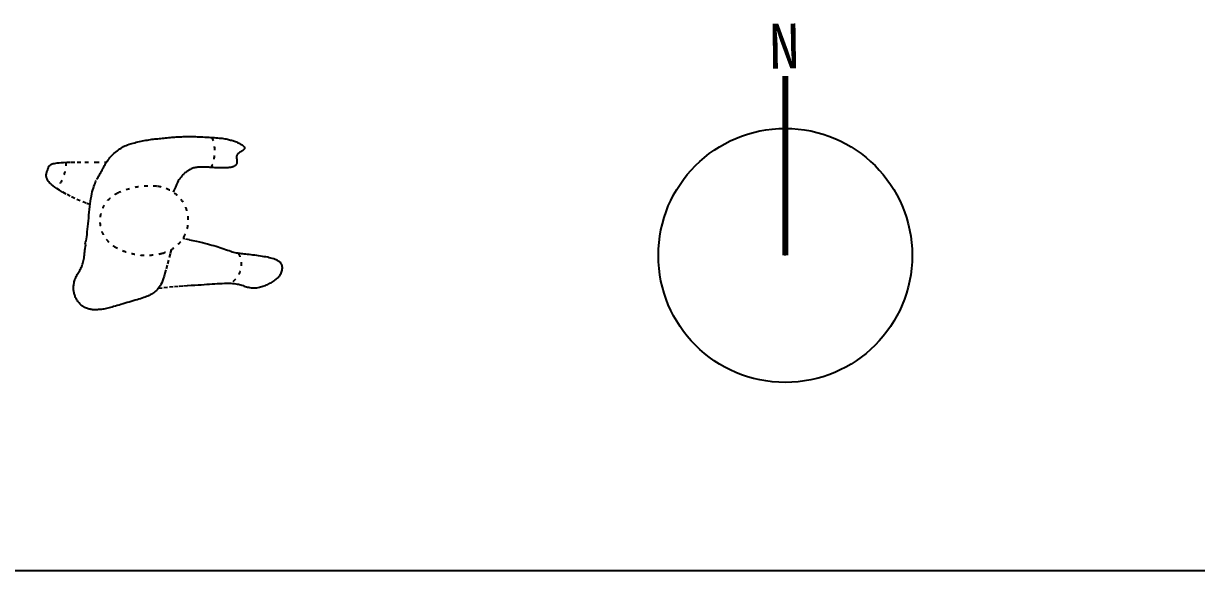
# Model space of a CAD drawing. Extents: x 185064 to 343242, y -369192 to -264966.
# Drawn here: x 217319 to 221147, y -355304 to -353520 of the extents above; entities that cross this region are included whole.
import ezdxf

# ---------------------------------------------------------------- set-up
doc = ezdxf.new("R2010")
doc.units = 0
doc.linetypes.add('ACAD_ISO03W100', pattern=[30, 12, -18])

# ---------------------------------------------------------------- blocks, each defined once
blk = doc.blocks.new('awretae')
at = {"color": 3, "linetype": 'ACAD_ISO03W100'}
for p, q in [((10236.7, 9609.9), (10234, 9608.6)), ((10236.7, 9609.9), (10234, 9608.6)), ((10239.5, 9611.1), (10236.7, 9609.9)), ((10239.5, 9611.1), (10236.7, 9609.9)), ((10242.4, 9612.4), (10239.5, 9611.1)), ((10242.4, 9612.4), (10239.5, 9611.1)), ((10245.4, 9613.5), (10242.4, 9612.4)), ((10245.4, 9613.5), (10242.4, 9612.4)), ((10248.5, 9614.6), (10245.4, 9613.5)), ((10248.5, 9614.6), (10245.4, 9613.5)), ((10251.6, 9615.7), (10248.5, 9614.6)), ((10251.6, 9615.7), (10248.5, 9614.6)), ((10254.8, 9616.8), (10251.6, 9615.7)), ((10254.8, 9616.8), (10251.6, 9615.7)), ((10258.1, 9617.8), (10254.8, 9616.8)), ((10258.1, 9617.8), (10254.8, 9616.8)), ((10261.4, 9618.8), (10258.1, 9617.8)), ((10261.4, 9618.8), (10258.1, 9617.8)), ((10264.8, 9619.8), (10261.4, 9618.8)), ((10264.8, 9619.8), (10261.4, 9618.8)), ((10268.4, 9620.7), (10264.8, 9619.8)), ((10268.4, 9620.7), (10264.8, 9619.8)), ((10272.2, 9621.6), (10268.4, 9620.7)), ((10272.2, 9621.6), (10268.4, 9620.7)), ((10276.1, 9622.3), (10272.2, 9621.6)), ((10276.1, 9622.3), (10272.2, 9621.6)), ((10280.2, 9623.1), (10276.1, 9622.3)), ((10280.2, 9623.1), (10276.1, 9622.3)), ((10284.6, 9623.7), (10280.2, 9623.1)), ((10284.6, 9623.7), (10280.2, 9623.1)), ((10289.1, 9624.3), (10284.6, 9623.7)), ((10289.1, 9624.3), (10284.6, 9623.7)), ((10293.9, 9624.8), (10289.1, 9624.3)), ((10293.9, 9624.8), (10289.1, 9624.3)), ((10298.9, 9625.3), (10293.9, 9624.8)), ((10298.9, 9625.3), (10293.9, 9624.8)), ((10304.1, 9625.8), (10298.9, 9625.3)), ((10304.1, 9625.8), (10298.9, 9625.3)), ((10309.5, 9626.2), (10304.1, 9625.8)), ((10309.5, 9626.2), (10304.1, 9625.8)), ((10315.1, 9626.6), (10309.5, 9626.2)), ((10315.1, 9626.6), (10309.5, 9626.2)), ((10320.9, 9627), (10315.1, 9626.6)), ((10320.9, 9627), (10315.1, 9626.6)), ((10326.9, 9627.4), (10320.9, 9627)), ((10326.9, 9627.4), (10320.9, 9627)), ((10333, 9627.8), (10326.9, 9627.4)), ((10333, 9627.8), (10326.9, 9627.4)), ((10339.3, 9628.2), (10333, 9627.8)), ((10339.3, 9628.2), (10333, 9627.8)), ((10345.6, 9628.5), (10339.3, 9628.2)), ((10345.6, 9628.5), (10339.3, 9628.2)), ((10351.8, 9628.8), (10345.6, 9628.5)), ((10351.8, 9628.8), (10345.6, 9628.5)), ((10358.1, 9629.1), (10351.8, 9628.8)), ((10358.1, 9629.1), (10351.8, 9628.8)), ((10364.2, 9629.4), (10358.1, 9629.1)), ((10364.2, 9629.4), (10358.1, 9629.1)), ((10370.2, 9629.6), (10364.2, 9629.4)), ((10370.2, 9629.6), (10364.2, 9629.4)), ((10376, 9629.8), (10370.2, 9629.6)), ((10376, 9629.8), (10370.2, 9629.6)), ((10381.6, 9629.9), (10376, 9629.8)), ((10381.6, 9629.9), (10376, 9629.8)), ((10387.1, 9630), (10381.6, 9629.9)), ((10387.1, 9630), (10381.6, 9629.9)), ((10392.4, 9630), (10387.1, 9630)), ((10392.4, 9630), (10387.1, 9630)), ((10397.5, 9630.1), (10392.4, 9630)), ((10397.5, 9630.1), (10392.4, 9630)), ((10402.4, 9630), (10397.5, 9630.1)), ((10402.4, 9630), (10397.5, 9630.1)), ((10407.3, 9630), (10402.4, 9630)), ((10407.3, 9630), (10402.4, 9630)), ((10411.9, 9629.9), (10407.3, 9630)), ((10411.9, 9629.9), (10407.3, 9630)), ((10416.5, 9629.8), (10411.9, 9629.9)), ((10416.5, 9629.8), (10411.9, 9629.9)), ((10421, 9629.6), (10416.5, 9629.8)), ((10421, 9629.6), (10416.5, 9629.8)), ((10425.4, 9629.5), (10421, 9629.6)), ((10425.4, 9629.5), (10421, 9629.6)), ((10429.8, 9629.3), (10425.4, 9629.5)), ((10429.8, 9629.3), (10425.4, 9629.5)), ((10434.3, 9629), (10429.8, 9629.3)), ((10434.3, 9629), (10429.8, 9629.3)), ((10438.8, 9628.7), (10434.3, 9629)), ((10438.8, 9628.7), (10434.3, 9629)), ((10443.4, 9628.4), (10438.8, 9628.7)), ((10443.4, 9628.4), (10438.8, 9628.7)), ((10448.1, 9628.1), (10443.4, 9628.4)), ((10448.1, 9628.1), (10443.4, 9628.4)), ((10453, 9627.6), (10448.1, 9628.1)), ((10453, 9627.6), (10448.1, 9628.1)), ((10458.1, 9627.2), (10453, 9627.6)), ((10458.1, 9627.2), (10453, 9627.6)), ((10463.2, 9626.7), (10458.1, 9627.2)), ((10463.2, 9626.7), (10458.1, 9627.2)), ((10468.4, 9626.2), (10463.2, 9626.7)), ((10468.4, 9626.2), (10463.2, 9626.7)), ((10473.6, 9625.7), (10468.4, 9626.2)), ((10473.6, 9625.7), (10468.4, 9626.2)), ((10478.8, 9625.1), (10473.6, 9625.7)), ((10478.8, 9625.1), (10473.6, 9625.7)), ((10484, 9624.6), (10478.8, 9625.1)), ((10484, 9624.6), (10478.8, 9625.1)), ((10489.1, 9624.1), (10484, 9624.6)), ((10489.1, 9624.1), (10484, 9624.6)), ((10494, 9623.6), (10489.1, 9624.1)), ((10494, 9623.6), (10489.1, 9624.1)), ((10498.9, 9623.2), (10494, 9623.6)), ((10498.9, 9623.2), (10494, 9623.6)), ((10503.7, 9622.7), (10498.9, 9623.2)), ((10503.7, 9622.7), (10498.9, 9623.2)), ((10508.5, 9622.2), (10503.7, 9622.7)), ((10508.5, 9622.2), (10503.7, 9622.7)), ((10513.3, 9621.6), (10508.5, 9622.2)), ((10513.3, 9621.6), (10508.5, 9622.2)), ((10518.1, 9621.1), (10513.3, 9621.6)), ((10518.1, 9621.1), (10513.3, 9621.6)), ((10522.9, 9620.7), (10518.1, 9621.1)), ((10522.9, 9620.7), (10518.1, 9621.1)), ((10527.9, 9619.7), (10522.9, 9620.7)), ((10527.9, 9619.7), (10522.9, 9620.7)), ((10533, 9618.8), (10527.9, 9619.7)), ((10533, 9618.8), (10527.9, 9619.7)), ((10538.1, 9617.9), (10533, 9618.8)), ((10538.1, 9617.9), (10533, 9618.8)), ((10543.4, 9616.9), (10538.1, 9617.9)), ((10543.4, 9616.9), (10538.1, 9617.9)), ((10548.6, 9615.9), (10543.4, 9616.9)), ((10548.6, 9615.9), (10543.4, 9616.9)), ((10553.9, 9614.8), (10548.6, 9615.9)), ((10553.9, 9614.8), (10548.6, 9615.9)), ((10559.1, 9613.6), (10553.9, 9614.8)), ((10559.1, 9613.6), (10553.9, 9614.8)), ((10564.3, 9612.4), (10559.1, 9613.6)), ((10564.3, 9612.4), (10559.1, 9613.6)), ((10569.4, 9611.3), (10564.3, 9612.4)), ((10569.4, 9611.3), (10564.3, 9612.4)), ((10574.3, 9610.1), (10569.4, 9611.3)), ((10574.3, 9610.1), (10569.4, 9611.3)), ((10579.2, 9608.9), (10574.3, 9610.1)), ((10579.2, 9608.9), (10574.3, 9610.1)), ((10583.9, 9607.6), (10579.2, 9608.9)), ((10583.9, 9607.6), (10579.2, 9608.9)), ((10215.9, 9593.4), (10215.7, 9592.1)), ((10215.9, 9593.4), (10215.7, 9592.1)), ((10215.7, 9592.1), (10215.9, 9590.9)), ((10215.7, 9592.1), (10215.9, 9590.9)), ((10216.5, 9594.9), (10215.9, 9593.4)), ((10216.5, 9594.9), (10215.9, 9593.4)), ((10215.9, 9590.9), (10216.3, 9589.7)), ((10215.9, 9590.9), (10216.3, 9589.7)), ((10216.3, 9589.7), (10217, 9588.6)), ((10216.3, 9589.7), (10217, 9588.6)), ((10217.5, 9596.4), (10216.5, 9594.9)), ((10217.5, 9596.4), (10216.5, 9594.9)), ((10217, 9588.6), (10217.9, 9587.6)), ((10217, 9588.6), (10217.9, 9587.6)), ((10218.7, 9597.9), (10217.5, 9596.4)), ((10218.7, 9597.9), (10217.5, 9596.4)), ((10217.9, 9587.6), (10219, 9586.6)), ((10217.9, 9587.6), (10219, 9586.6)), ((10220.3, 9599.5), (10218.7, 9597.9)), ((10220.3, 9599.5), (10218.7, 9597.9)), ((10219, 9586.6), (10220.2, 9585.7)), ((10219, 9586.6), (10220.2, 9585.7)), ((10220.2, 9585.7), (10221.5, 9584.8)), ((10220.2, 9585.7), (10221.5, 9584.8)), ((10222.1, 9601.1), (10220.3, 9599.5)), ((10222.1, 9601.1), (10220.3, 9599.5)), ((10221.5, 9584.8), (10222.7, 9583.9)), ((10221.5, 9584.8), (10222.7, 9583.9)), ((10224.2, 9602.7), (10222.1, 9601.1)), ((10224.2, 9602.7), (10222.1, 9601.1)), ((10222.7, 9583.9), (10224.1, 9583)), ((10222.7, 9583.9), (10224.1, 9583)), ((10224.1, 9583), (10225.4, 9582.2)), ((10224.1, 9583), (10225.4, 9582.2)), ((10226.4, 9604.3), (10224.2, 9602.7)), ((10226.4, 9604.3), (10224.2, 9602.7)), ((10225.4, 9582.2), (10226.7, 9581.4)), ((10225.4, 9582.2), (10226.7, 9581.4)), ((10228.8, 9605.8), (10226.4, 9604.3)), ((10228.8, 9605.8), (10226.4, 9604.3)), ((10226.7, 9581.4), (10228.1, 9580.5)), ((10226.7, 9581.4), (10228.1, 9580.5)), ((10228.1, 9580.5), (10229.5, 9579.7)), ((10228.1, 9580.5), (10229.5, 9579.7)), ((10231.3, 9607.2), (10228.8, 9605.8)), ((10231.3, 9607.2), (10228.8, 9605.8)), ((10229.5, 9579.7), (10230.8, 9578.8)), ((10229.5, 9579.7), (10230.8, 9578.8)), ((10230.8, 9578.8), (10232.2, 9578)), ((10230.8, 9578.8), (10232.2, 9578)), ((10234, 9608.6), (10231.3, 9607.2)), ((10234, 9608.6), (10231.3, 9607.2)), ((10232.2, 9578), (10233.6, 9577.1)), ((10232.2, 9578), (10233.6, 9577.1)), ((10233.6, 9577.1), (10234.9, 9576.1)), ((10233.6, 9577.1), (10234.9, 9576.1)), ((10234.9, 9576.1), (10236.2, 9575.2)), ((10234.9, 9576.1), (10236.2, 9575.2)), ((10236.2, 9575.2), (10237.5, 9574.1)), ((10236.2, 9575.2), (10237.5, 9574.1)), ((10237.5, 9574.1), (10238.6, 9573)), ((10237.5, 9574.1), (10238.6, 9573)), ((10238.6, 9573), (10239.6, 9571.9)), ((10238.6, 9573), (10239.6, 9571.9)), ((10239.6, 9571.9), (10240.5, 9570.6)), ((10239.6, 9571.9), (10240.5, 9570.6)), ((10240.5, 9570.6), (10241.1, 9569.3)), ((10240.5, 9570.6), (10241.1, 9569.3)), ((10588.5, 9606.2), (10583.9, 9607.6)), ((10588.5, 9606.2), (10583.9, 9607.6)), ((10593.1, 9604.8), (10588.5, 9606.2)), ((10593.1, 9604.8), (10588.5, 9606.2)), ((10597.6, 9603.2), (10593.1, 9604.8)), ((10597.6, 9603.2), (10593.1, 9604.8)), ((10602, 9601.4), (10597.6, 9603.2)), ((10602, 9601.4), (10597.6, 9603.2)), ((10606.4, 9599.5), (10602, 9601.4)), ((10606.4, 9599.5), (10602, 9601.4)), ((10610.7, 9597.3), (10606.4, 9599.5)), ((10610.7, 9597.3), (10606.4, 9599.5)), ((10614.9, 9594.9), (10610.7, 9597.3)), ((10614.9, 9594.9), (10610.7, 9597.3)), ((10619.1, 9592.4), (10614.9, 9594.9)), ((10619.1, 9592.4), (10614.9, 9594.9)), ((10623.2, 9589.7), (10619.1, 9592.4)), ((10623.2, 9589.7), (10619.1, 9592.4)), ((10627.2, 9586.8), (10623.2, 9589.7)), ((10627.2, 9586.8), (10623.2, 9589.7)), ((10631.1, 9583.9), (10627.2, 9586.8)), ((10631.1, 9583.9), (10627.2, 9586.8)), ((10634.9, 9580.8), (10631.1, 9583.9)), ((10634.9, 9580.8), (10631.1, 9583.9)), ((10638.6, 9577.7), (10634.9, 9580.8)), ((10638.6, 9577.7), (10634.9, 9580.8)), ((10642.2, 9574.5), (10638.6, 9577.7)), ((10642.2, 9574.5), (10638.6, 9577.7)), ((10645.7, 9571.3), (10642.2, 9574.5)), ((10645.7, 9571.3), (10642.2, 9574.5)), ((10649, 9568), (10645.7, 9571.3)), ((10649, 9568), (10645.7, 9571.3)), ((10241, 9550.7), (10240.9, 9549.3)), ((10241, 9550.7), (10240.9, 9549.3)), ((10240.9, 9549.3), (10240.9, 9547.9)), ((10240.9, 9549.3), (10240.9, 9547.9)), ((10240.9, 9547.9), (10241, 9546.6)), ((10240.9, 9547.9), (10241, 9546.6)), ((10241.1, 9552.2), (10241, 9550.7)), ((10241.1, 9552.2), (10241, 9550.7)), ((10241, 9546.6), (10241.1, 9545.2)), ((10241, 9546.6), (10241.1, 9545.2)), ((10241.1, 9569.3), (10241.6, 9567.9)), ((10241.1, 9569.3), (10241.6, 9567.9)), ((10241.3, 9553.7), (10241.1, 9552.2)), ((10241.3, 9553.7), (10241.1, 9552.2)), ((10241.1, 9545.2), (10241.4, 9543.8)), ((10241.1, 9545.2), (10241.4, 9543.8)), ((10241.5, 9555.2), (10241.3, 9553.7)), ((10241.5, 9555.2), (10241.3, 9553.7)), ((10241.4, 9543.8), (10241.7, 9542.4)), ((10241.4, 9543.8), (10241.7, 9542.4)), ((10241.7, 9556.7), (10241.5, 9555.2)), ((10241.7, 9556.7), (10241.5, 9555.2)), ((10241.6, 9567.9), (10242, 9566.4)), ((10241.6, 9567.9), (10242, 9566.4)), ((10241.9, 9558.3), (10241.7, 9556.7)), ((10241.9, 9558.3), (10241.7, 9556.7)), ((10241.7, 9542.4), (10242.2, 9541.1)), ((10241.7, 9542.4), (10242.2, 9541.1)), ((10242, 9559.9), (10241.9, 9558.3)), ((10242, 9559.9), (10241.9, 9558.3)), ((10242, 9566.4), (10242.1, 9564.8)), ((10242, 9566.4), (10242.1, 9564.8)), ((10242.1, 9561.6), (10242, 9559.9)), ((10242.1, 9561.6), (10242, 9559.9)), ((10242.1, 9564.8), (10242.2, 9563.2)), ((10242.1, 9564.8), (10242.2, 9563.2)), ((10242.2, 9563.2), (10242.1, 9561.6)), ((10242.2, 9563.2), (10242.1, 9561.6)), ((10242.2, 9541.1), (10242.7, 9539.8)), ((10242.2, 9541.1), (10242.7, 9539.8)), ((10242.7, 9539.8), (10243.4, 9538.5)), ((10242.7, 9539.8), (10243.4, 9538.5)), ((10243.4, 9538.5), (10244.2, 9537.4)), ((10243.4, 9538.5), (10244.2, 9537.4)), ((10244.2, 9537.4), (10245.1, 9536.2)), ((10244.2, 9537.4), (10245.1, 9536.2)), ((10245.1, 9536.2), (10246.1, 9535.2)), ((10245.1, 9536.2), (10246.1, 9535.2)), ((10246.1, 9535.2), (10247.3, 9534.3)), ((10246.1, 9535.2), (10247.3, 9534.3)), ((10247.3, 9534.3), (10248.5, 9533.4)), ((10247.3, 9534.3), (10248.5, 9533.4)), ((10248.5, 9533.4), (10249.9, 9532.7)), ((10248.5, 9533.4), (10249.9, 9532.7)), ((10249.9, 9532.7), (10251.4, 9532.3)), ((10249.9, 9532.7), (10251.4, 9532.3)), ((10251.4, 9532.3), (10252.9, 9531.4)), ((10251.4, 9532.3), (10252.9, 9531.4)), ((10652.2, 9564.7), (10649, 9568)), ((10652.2, 9564.7), (10649, 9568)), ((10655.2, 9561.3), (10652.2, 9564.7)), ((10655.2, 9561.3), (10652.2, 9564.7)), ((10658.1, 9557.8), (10655.2, 9561.3)), ((10658.1, 9557.8), (10655.2, 9561.3)), ((10660.9, 9554.3), (10658.1, 9557.8)), ((10660.9, 9554.3), (10658.1, 9557.8)), ((10663.5, 9550.7), (10660.9, 9554.3)), ((10663.5, 9550.7), (10660.9, 9554.3)), ((10666, 9547), (10663.5, 9550.7)), ((10666, 9547), (10663.5, 9550.7)), ((10668.4, 9543.3), (10666, 9547)), ((10668.4, 9543.3), (10666, 9547)), ((10703, 9546.7), (10666.5, 9546.2)), ((10703, 9546.7), (10666.5, 9546.2)), ((10670.7, 9539.5), (10668.4, 9543.3)), ((10670.7, 9539.5), (10668.4, 9543.3)), ((10672.8, 9535.7), (10670.7, 9539.5)), ((10672.8, 9535.7), (10670.7, 9539.5)), ((10674.9, 9531.9), (10672.8, 9535.7)), ((10674.9, 9531.9), (10672.8, 9535.7)), ((10736.9, 9547), (10703, 9546.7)), ((10736.9, 9547), (10703, 9546.7)), ((10762.8, 9546.9), (10736.9, 9547)), ((10762.8, 9546.9), (10736.9, 9547)), ((10782, 9546.7), (10762.8, 9546.9)), ((10782, 9546.7), (10762.8, 9546.9)), ((10796.1, 9546.3), (10782, 9546.7)), ((10796.1, 9546.3), (10782, 9546.7)), ((10806.4, 9545.8), (10796.1, 9546.3)), ((10806.4, 9545.8), (10796.1, 9546.3)), ((10814.3, 9545.2), (10806.4, 9545.8)), ((10814.3, 9545.2), (10806.4, 9545.8)), ((10821.1, 9544.6), (10814.3, 9545.2)), ((10821.1, 9544.6), (10814.3, 9545.2)), ((10827, 9544), (10821.1, 9544.6)), ((10827, 9544), (10821.1, 9544.6)), ((10832.1, 9543.3), (10827, 9544)), ((10832.1, 9543.3), (10827, 9544)), ((10836.6, 9542.6), (10832.1, 9543.3)), ((10836.6, 9542.6), (10832.1, 9543.3)), ((10840.4, 9541.8), (10836.6, 9542.6)), ((10840.4, 9541.8), (10836.6, 9542.6)), ((10843.6, 9540.9), (10840.4, 9541.8)), ((10843.6, 9540.9), (10840.4, 9541.8)), ((10846.3, 9539.8), (10843.6, 9540.9)), ((10846.3, 9539.8), (10843.6, 9540.9)), ((10848.5, 9538.6), (10846.3, 9539.8)), ((10848.5, 9538.6), (10846.3, 9539.8)), ((10850.4, 9537.3), (10848.5, 9538.6)), ((10850.4, 9537.3), (10848.5, 9538.6)), ((10852, 9535.7), (10850.4, 9537.3)), ((10852, 9535.7), (10850.4, 9537.3)), ((10853.3, 9534.1), (10852, 9535.7)), ((10853.3, 9534.1), (10852, 9535.7)), ((10854.4, 9532.3), (10853.3, 9534.1)), ((10854.4, 9532.3), (10853.3, 9534.1)), ((10855.3, 9530.4), (10854.4, 9532.3)), ((10855.3, 9530.4), (10854.4, 9532.3)), ((10252.9, 9531.4), (10254.6, 9530.9)), ((10252.9, 9531.4), (10254.6, 9530.9)), ((10254.6, 9530.9), (10256.4, 9530.4)), ((10254.6, 9530.9), (10256.4, 9530.4)), ((10256.4, 9530.4), (10258.2, 9530)), ((10256.4, 9530.4), (10258.2, 9530)), ((10258.2, 9530), (10260.1, 9529.6)), ((10258.2, 9530), (10260.1, 9529.6)), ((10260.1, 9529.6), (10262.1, 9529.3)), ((10260.1, 9529.6), (10262.1, 9529.3)), ((10262.1, 9529.3), (10264.2, 9529)), ((10262.1, 9529.3), (10264.2, 9529)), ((10264.2, 9529), (10266.5, 9528.8)), ((10264.2, 9529), (10266.5, 9528.8)), ((10266.5, 9528.8), (10269, 9528.5)), ((10266.5, 9528.8), (10269, 9528.5)), ((10269, 9528.5), (10271.6, 9528.4)), ((10269, 9528.5), (10271.6, 9528.4)), ((10271.6, 9528.4), (10274.5, 9528.2)), ((10271.6, 9528.4), (10274.5, 9528.2)), ((10274.5, 9528.2), (10277.6, 9528.1)), ((10274.5, 9528.2), (10277.6, 9528.1)), ((10277.6, 9528.1), (10281, 9528)), ((10277.6, 9528.1), (10281, 9528)), ((10281, 9528), (10284.6, 9528)), ((10281, 9528), (10284.6, 9528)), ((10284.6, 9528), (10288.4, 9528)), ((10284.6, 9528), (10288.4, 9528)), ((10288.4, 9528), (10292.3, 9528)), ((10288.4, 9528), (10292.3, 9528)), ((10292.3, 9528), (10296.4, 9528)), ((10292.3, 9528), (10296.4, 9528)), ((10296.4, 9528), (10300.5, 9528.1)), ((10296.4, 9528), (10300.5, 9528.1)), ((10300.5, 9528.1), (10304.7, 9528.2)), ((10300.5, 9528.1), (10304.7, 9528.2)), ((10304.7, 9528.2), (10308.8, 9528.4)), ((10304.7, 9528.2), (10308.8, 9528.4)), ((10308.8, 9528.4), (10312.9, 9528.6)), ((10308.8, 9528.4), (10312.9, 9528.6)), ((10312.9, 9528.6), (10317, 9528.9)), ((10312.9, 9528.6), (10317, 9528.9)), ((10317, 9528.9), (10321, 9529.1)), ((10317, 9528.9), (10321, 9529.1)), ((10321, 9529.1), (10325.1, 9529.4)), ((10321, 9529.1), (10325.1, 9529.4)), ((10325.1, 9529.4), (10329.1, 9529.7)), ((10325.1, 9529.4), (10329.1, 9529.7)), ((10329.1, 9529.7), (10333.1, 9530)), ((10329.1, 9529.7), (10333.1, 9530)), ((10333.1, 9530), (10337.1, 9530.3)), ((10333.1, 9530), (10337.1, 9530.3)), ((10337.1, 9530.3), (10341.1, 9530.5)), ((10337.1, 9530.3), (10341.1, 9530.5)), ((10341.1, 9530.5), (10345.1, 9530.7)), ((10341.1, 9530.5), (10345.1, 9530.7)), ((10345.1, 9530.7), (10349.2, 9530.8)), ((10345.1, 9530.7), (10349.2, 9530.8)), ((10349.2, 9530.8), (10353.2, 9530.8)), ((10349.2, 9530.8), (10353.2, 9530.8)), ((10353.2, 9530.8), (10357.2, 9530.8)), ((10353.2, 9530.8), (10357.2, 9530.8)), ((10357.2, 9530.8), (10361.1, 9530.7)), ((10357.2, 9530.8), (10361.1, 9530.7)), ((10361.1, 9530.7), (10364.9, 9530.5)), ((10361.1, 9530.7), (10364.9, 9530.5)), ((10364.9, 9530.5), (10368.5, 9530.1)), ((10364.9, 9530.5), (10368.5, 9530.1)), ((10368.5, 9530.1), (10372.1, 9529.7)), ((10368.5, 9530.1), (10372.1, 9529.7)), ((10372.1, 9529.7), (10375.4, 9529.1)), ((10372.1, 9529.7), (10375.4, 9529.1)), ((10375.4, 9529.1), (10378.6, 9528.5)), ((10375.4, 9529.1), (10378.6, 9528.5)), ((10378.6, 9528.5), (10381.7, 9527.7)), ((10378.6, 9528.5), (10381.7, 9527.7)), ((10381.7, 9527.7), (10384.7, 9526.8)), ((10381.7, 9527.7), (10384.7, 9526.8)), ((10384.7, 9526.8), (10387.5, 9525.7)), ((10384.7, 9526.8), (10387.5, 9525.7)), ((10387.5, 9525.7), (10390.3, 9524.5)), ((10387.5, 9525.7), (10390.3, 9524.5)), ((10390.3, 9524.5), (10393, 9523.2)), ((10390.3, 9524.5), (10393, 9523.2)), ((10393, 9523.2), (10395.7, 9521.8)), ((10393, 9523.2), (10395.7, 9521.8)), ((10395.7, 9521.8), (10398.3, 9520.3)), ((10395.7, 9521.8), (10398.3, 9520.3)), ((10398.3, 9520.3), (10400.9, 9518.7)), ((10398.3, 9520.3), (10400.9, 9518.7)), ((10400.9, 9518.7), (10403.5, 9516.9)), ((10400.9, 9518.7), (10403.5, 9516.9)), ((10403.5, 9516.9), (10405.9, 9515.1)), ((10403.5, 9516.9), (10405.9, 9515.1)), ((10405.9, 9515.1), (10408.3, 9513.3)), ((10405.9, 9515.1), (10408.3, 9513.3)), ((10408.3, 9513.3), (10410.6, 9511.4)), ((10408.3, 9513.3), (10410.6, 9511.4)), ((10410.6, 9511.4), (10412.8, 9509.6)), ((10410.6, 9511.4), (10412.8, 9509.6)), ((10412.8, 9509.6), (10414.8, 9507.7)), ((10412.8, 9509.6), (10414.8, 9507.7)), ((10414.8, 9507.7), (10416.7, 9505.8)), ((10414.8, 9507.7), (10416.7, 9505.8)), ((10416.7, 9505.8), (10418.5, 9503.9)), ((10416.7, 9505.8), (10418.5, 9503.9)), ((10418.5, 9503.9), (10420.2, 9502.1)), ((10418.5, 9503.9), (10420.2, 9502.1)), ((10420.2, 9502.1), (10421.8, 9500.1)), ((10420.2, 9502.1), (10421.8, 9500.1)), ((10421.8, 9500.1), (10423.4, 9498.1)), ((10421.8, 9500.1), (10423.4, 9498.1)), ((10423.4, 9498.1), (10425, 9496)), ((10423.4, 9498.1), (10425, 9496)), ((10425, 9496), (10426.7, 9493.7)), ((10425, 9496), (10426.7, 9493.7)), ((10677, 9528.1), (10674.9, 9531.9)), ((10677, 9528.1), (10674.9, 9531.9)), ((10679.1, 9524.3), (10677, 9528.1)), ((10679.1, 9524.3), (10677, 9528.1)), ((10681.1, 9520.5), (10679.1, 9524.3)), ((10681.1, 9520.5), (10679.1, 9524.3)), ((10683.2, 9516.8), (10681.1, 9520.5)), ((10683.2, 9516.8), (10681.1, 9520.5)), ((10685.3, 9513.1), (10683.2, 9516.8)), ((10685.3, 9513.1), (10683.2, 9516.8)), ((10687.4, 9509.4), (10685.3, 9513.1)), ((10687.4, 9509.4), (10685.3, 9513.1)), ((10689.5, 9505.8), (10687.4, 9509.4)), ((10691.6, 9502), (10689.5, 9505.8)), ((10691.6, 9502), (10689.5, 9505.8)), ((10693.7, 9498.2), (10691.6, 9502)), ((10693.7, 9498.2), (10691.6, 9502)), ((10695.8, 9494.3), (10693.7, 9498.2)), ((10695.8, 9494.3), (10693.7, 9498.2)), ((10697.9, 9490.4), (10695.8, 9494.3)), ((10697.9, 9490.4), (10695.8, 9494.3)), ((10856.2, 9528.4), (10855.3, 9530.4)), ((10856.2, 9528.4), (10855.3, 9530.4)), ((10856.9, 9526.3), (10856.2, 9528.4)), ((10856.9, 9526.3), (10856.2, 9528.4)), ((10857.7, 9524.2), (10856.9, 9526.3)), ((10857.7, 9524.2), (10856.9, 9526.3)), ((10858.5, 9522), (10857.7, 9524.2)), ((10858.5, 9522), (10857.7, 9524.2)), ((10859.3, 9519.8), (10858.5, 9522)), ((10859.3, 9519.8), (10858.5, 9522)), ((10860.1, 9517.5), (10859.3, 9519.8)), ((10860.1, 9517.5), (10859.3, 9519.8)), ((10860.9, 9515.2), (10860.1, 9517.5)), ((10860.9, 9515.2), (10860.1, 9517.5)), ((10860.6, 9491.7), (10861.5, 9494)), ((10860.6, 9491.7), (10861.5, 9494)), ((10861.6, 9512.9), (10860.9, 9515.2)), ((10861.6, 9512.9), (10860.9, 9515.2)), ((10861.5, 9494), (10862.2, 9496.4)), ((10861.5, 9494), (10862.2, 9496.4)), ((10862.2, 9510.5), (10861.6, 9512.9)), ((10862.2, 9510.5), (10861.6, 9512.9)), ((10862.7, 9508.2), (10862.2, 9510.5)), ((10862.7, 9508.2), (10862.2, 9510.5)), ((10862.2, 9496.4), (10862.7, 9498.8)), ((10862.2, 9496.4), (10862.7, 9498.8)), ((10863, 9505.8), (10862.7, 9508.2)), ((10863, 9505.8), (10862.7, 9508.2)), ((10862.7, 9498.8), (10863, 9501.1)), ((10862.7, 9498.8), (10863, 9501.1)), ((10863, 9503.5), (10863, 9505.8)), ((10863, 9503.5), (10863, 9505.8)), ((10863, 9501.1), (10863, 9503.5)), ((10863, 9501.1), (10863, 9503.5)), ((10426.7, 9493.7), (10428.3, 9491.3)), ((10426.7, 9493.7), (10428.3, 9491.3)), ((10428.3, 9491.3), (10430.1, 9488.6)), ((10428.3, 9491.3), (10430.1, 9488.6)), ((10430.1, 9488.6), (10432.2, 9485.2)), ((10430.1, 9488.6), (10432.2, 9485.2)), ((10432.2, 9485.2), (10434.7, 9480.6)), ((10432.2, 9485.2), (10434.7, 9480.6)), ((10434.7, 9480.6), (10437.9, 9474.2)), ((10434.7, 9480.6), (10437.9, 9474.2)), ((10437.9, 9474.2), (10441.8, 9465.6)), ((10437.9, 9474.2), (10441.8, 9465.6)), ((10441.8, 9465.6), (10446.8, 9454.2)), ((10441.8, 9465.6), (10446.8, 9454.2)), ((10702, 9482), (10700, 9486.3)), ((10702, 9482), (10700, 9486.3)), ((10704, 9477.5), (10702, 9482)), ((10704, 9477.5), (10702, 9482)), ((10705.9, 9472.7), (10704, 9477.5)), ((10705.9, 9472.7), (10704, 9477.5)), ((10707.8, 9467.6), (10705.9, 9472.7)), ((10707.8, 9467.6), (10705.9, 9472.7)), ((10709.5, 9462.1), (10707.8, 9467.6)), ((10709.5, 9462.1), (10707.8, 9467.6)), ((10711.3, 9456.1), (10709.5, 9462.1)), ((10711.3, 9456.1), (10709.5, 9462.1)), ((10712.9, 9449.7), (10711.3, 9456.1)), ((10712.9, 9449.7), (10711.3, 9456.1)), ((10819.7, 9455.1), (10828.2, 9460.6)), ((10819.7, 9455.1), (10828.2, 9460.6)), ((10828.2, 9460.6), (10835.2, 9465.4)), ((10828.2, 9460.6), (10835.2, 9465.4)), ((10835.2, 9465.4), (10841.1, 9469.6)), ((10835.2, 9465.4), (10841.1, 9469.6)), ((10841.1, 9469.6), (10845.8, 9473.3)), ((10841.1, 9469.6), (10845.8, 9473.3)), ((10845.8, 9473.3), (10849.6, 9476.6)), ((10845.8, 9473.3), (10849.6, 9476.6)), ((10849.6, 9476.6), (10852.5, 9479.5)), ((10849.6, 9476.6), (10852.5, 9479.5)), ((10852.5, 9479.5), (10854.9, 9482.1)), ((10852.5, 9479.5), (10854.9, 9482.1)), ((10854.9, 9482.1), (10856.7, 9484.6)), ((10854.9, 9482.1), (10856.7, 9484.6)), ((10856.7, 9484.6), (10858.2, 9487)), ((10856.7, 9484.6), (10858.2, 9487)), ((10858.2, 9487), (10859.5, 9489.3)), ((10858.2, 9487), (10859.5, 9489.3)), ((10859.5, 9489.3), (10860.6, 9491.7)), ((10859.5, 9489.3), (10860.6, 9491.7)), ((10446.8, 9454.2), (10448.9, 9449.2)), ((10446.8, 9454.2), (10448.9, 9449.2)), ((10714.4, 9442.8), (10712.9, 9449.7)), ((10714.4, 9442.8), (10712.9, 9449.7)), ((10715.8, 9435.3), (10714.4, 9442.8)), ((10715.8, 9435.3), (10714.4, 9442.8)), ((10717.2, 9427.5), (10715.8, 9435.3)), ((10717.2, 9427.5), (10715.8, 9435.3)), ((10718.5, 9419.2), (10717.2, 9427.5)), ((10718.5, 9419.2), (10717.2, 9427.5)), ((10719.6, 9410.6), (10718.5, 9419.2)), ((10719.6, 9410.6), (10718.5, 9419.2)), ((10732.6, 9412.8), (10752.1, 9420.5)), ((10732.6, 9412.8), (10752.1, 9420.5)), ((10752.1, 9420.5), (10769.5, 9428)), ((10752.1, 9420.5), (10769.5, 9428)), ((10769.5, 9428), (10784.8, 9435.4)), ((10769.5, 9428), (10784.8, 9435.4)), ((10784.8, 9435.4), (10798.2, 9442.4)), ((10784.8, 9435.4), (10798.2, 9442.4)), ((10798.2, 9442.4), (10809.8, 9449)), ((10798.2, 9442.4), (10809.8, 9449)), ((10809.8, 9449), (10819.7, 9455.1)), ((10809.8, 9449), (10819.7, 9455.1)), ((10720.8, 9401.7), (10719.6, 9410.6)), ((10720.8, 9401.7), (10719.6, 9410.6)), ((10719.9, 9408.4), (10732.6, 9412.8)), ((10719.9, 9408.4), (10732.6, 9412.8)), ((10721.8, 9392.6), (10720.8, 9401.7)), ((10721.8, 9392.6), (10720.8, 9401.7)), ((10722.8, 9383.4), (10721.8, 9392.6)), ((10722.8, 9383.4), (10721.8, 9392.6)), ((10723.8, 9374), (10722.8, 9383.4)), ((10723.8, 9374), (10722.8, 9383.4)), ((10724.7, 9364.5), (10723.8, 9374)), ((10724.7, 9364.5), (10723.8, 9374)), ((10725.6, 9355.1), (10724.7, 9364.5)), ((10725.6, 9355.1), (10724.7, 9364.5)), ((10726.5, 9345.8), (10725.6, 9355.1)), ((10726.5, 9345.8), (10725.6, 9355.1)), ((10727.3, 9336.7), (10726.5, 9345.8)), ((10727.3, 9336.7), (10726.5, 9345.8)), ((10728.2, 9327.9), (10727.3, 9336.7)), ((10728.2, 9327.9), (10727.3, 9336.7)), ((10729.1, 9319.3), (10728.2, 9327.9)), ((10729.1, 9319.3), (10728.2, 9327.9)), ((10729.9, 9311.2), (10729.1, 9319.3)), ((10729.9, 9311.2), (10729.1, 9319.3)), ((10730.8, 9303.6), (10729.9, 9311.2)), ((10730.8, 9303.6), (10729.9, 9311.2)), ((10731.7, 9296.4), (10730.8, 9303.6)), ((10731.7, 9296.4), (10730.8, 9303.6)), ((10283.9, 9263.2), (10290, 9265.3)), ((10283.9, 9263.2), (10290, 9265.3)), ((10290, 9265.3), (10296.2, 9267.4)), ((10290, 9265.3), (10296.2, 9267.4)), ((10296.2, 9267.4), (10302.6, 9269.5)), ((10296.2, 9267.4), (10302.6, 9269.5)), ((10302.6, 9269.5), (10309.1, 9271.4)), ((10302.6, 9269.5), (10309.1, 9271.4)), ((10309.1, 9271.4), (10315.8, 9273.4)), ((10309.1, 9271.4), (10315.8, 9273.4)), ((10315.8, 9273.4), (10322.7, 9275.3)), ((10315.8, 9273.4), (10322.7, 9275.3)), ((10322.7, 9275.3), (10329.9, 9277.2)), ((10322.7, 9275.3), (10329.9, 9277.2)), ((10329.9, 9277.2), (10337.4, 9279.2)), ((10329.9, 9277.2), (10337.4, 9279.2)), ((10337.4, 9279.2), (10345.3, 9281.1)), ((10337.4, 9279.2), (10345.3, 9281.1)), ((10345.3, 9281.1), (10353.6, 9283.2)), ((10345.3, 9281.1), (10353.6, 9283.2)), ((10353.6, 9283.2), (10362.4, 9285.3)), ((10353.6, 9283.2), (10362.4, 9285.3)), ((10362.4, 9285.3), (10372.1, 9287.6)), ((10362.4, 9285.3), (10372.1, 9287.6)), ((10372.1, 9287.6), (10383.2, 9290.1)), ((10372.1, 9287.6), (10383.2, 9290.1)), ((10383.2, 9290.1), (10396, 9292.9)), ((10383.2, 9290.1), (10396, 9292.9)), ((10396, 9292.9), (10411.2, 9296.2)), ((10396, 9292.9), (10411.2, 9296.2)), ((10411.2, 9296.2), (10417.8, 9297.5)), ((10411.2, 9296.2), (10417.8, 9297.5)), ((10732.6, 9289.6), (10731.7, 9296.4)), ((10732.6, 9289.6), (10731.7, 9296.4)), ((10736.4, 9283.2), (10732.6, 9289.6)), ((10736.4, 9283.2), (10732.6, 9289.6)), ((10734.4, 9277.1), (10736.4, 9283.2)), ((10734.4, 9277.1), (10736.4, 9283.2)), ((10735.2, 9271.2), (10734.4, 9277.1)), ((10735.2, 9271.2), (10734.4, 9277.1)), ((10736, 9265.6), (10735.2, 9271.2)), ((10736, 9265.6), (10735.2, 9271.2)), ((10736.8, 9260.1), (10736, 9265.6)), ((10736.8, 9260.1), (10736, 9265.6)), ((10105.5, 9224.3), (10108.8, 9226.2)), ((10105.5, 9224.3), (10108.8, 9226.2)), ((10108.8, 9226.2), (10112.4, 9227.9)), ((10108.8, 9226.2), (10112.4, 9227.9)), ((10112.4, 9227.9), (10116.3, 9229.6)), ((10112.4, 9227.9), (10116.3, 9229.6)), ((10116.3, 9229.6), (10120.6, 9231.1)), ((10116.3, 9229.6), (10120.6, 9231.1)), ((10120.6, 9231.1), (10125.4, 9232.6)), ((10120.6, 9231.1), (10125.4, 9232.6)), ((10125.4, 9232.6), (10130, 9233.9)), ((10125.4, 9232.6), (10130, 9233.9)), ((10130, 9233.9), (10135.2, 9235.1)), ((10130, 9233.9), (10135.2, 9235.1)), ((10135.2, 9235.1), (10140.5, 9236.3)), ((10135.2, 9235.1), (10140.5, 9236.3)), ((10140.5, 9236.3), (10146.1, 9237.4)), ((10140.5, 9236.3), (10146.1, 9237.4)), ((10146.1, 9237.4), (10151.9, 9238.4)), ((10146.1, 9237.4), (10151.9, 9238.4)), ((10151.9, 9238.4), (10157.8, 9239.4)), ((10151.9, 9238.4), (10157.8, 9239.4)), ((10157.8, 9239.4), (10163.9, 9240.3)), ((10157.8, 9239.4), (10163.9, 9240.3)), ((10163.9, 9240.3), (10170, 9241.2)), ((10163.9, 9240.3), (10170, 9241.2)), ((10170, 9241.2), (10176.3, 9242.1)), ((10170, 9241.2), (10176.3, 9242.1)), ((10176.3, 9242.1), (10182.5, 9242.9)), ((10176.3, 9242.1), (10182.5, 9242.9)), ((10182.5, 9242.9), (10188.7, 9243.7)), ((10182.5, 9242.9), (10188.7, 9243.7)), ((10188.7, 9243.7), (10194.8, 9244.5)), ((10188.7, 9243.7), (10194.8, 9244.5)), ((10194.8, 9244.5), (10200.7, 9245.2)), ((10194.8, 9244.5), (10200.7, 9245.2)), ((10200.7, 9245.2), (10206.4, 9245.9)), ((10200.7, 9245.2), (10206.4, 9245.9)), ((10206.4, 9245.9), (10211.9, 9246.5)), ((10206.4, 9245.9), (10211.9, 9246.5)), ((10211.9, 9246.5), (10217, 9247)), ((10211.9, 9246.5), (10217, 9247)), ((10217, 9247), (10221.7, 9247.4)), ((10217, 9247), (10221.7, 9247.4)), ((10221.7, 9247.4), (10226.2, 9247.9)), ((10221.7, 9247.4), (10226.2, 9247.9)), ((10226.2, 9247.9), (10230.4, 9248.3)), ((10226.2, 9247.9), (10230.4, 9248.3)), ((10230.4, 9248.3), (10234.5, 9248.8)), ((10230.4, 9248.3), (10234.5, 9248.8)), ((10234.5, 9248.8), (10238.5, 9249.4)), ((10234.5, 9248.8), (10238.5, 9249.4)), ((10238.5, 9249.4), (10242.6, 9250.2)), ((10238.5, 9249.4), (10242.6, 9250.2)), ((10242.6, 9250.2), (10246.9, 9251.1)), ((10242.6, 9250.2), (10246.9, 9251.1)), ((10246.9, 9251.1), (10251.4, 9252.2)), ((10246.9, 9251.1), (10251.4, 9252.2)), ((10251.4, 9252.2), (10256.1, 9253.6)), ((10251.4, 9252.2), (10256.1, 9253.6)), ((10256.1, 9253.6), (10261.2, 9255.3)), ((10256.1, 9253.6), (10261.2, 9255.3)), ((10261.2, 9255.3), (10266.6, 9257.1)), ((10261.2, 9255.3), (10266.6, 9257.1)), ((10266.6, 9257.1), (10272.1, 9259)), ((10266.6, 9257.1), (10272.1, 9259)), ((10272.1, 9259), (10277.9, 9261.1)), ((10272.1, 9259), (10277.9, 9261.1)), ((10277.9, 9261.1), (10283.9, 9263.2)), ((10277.9, 9261.1), (10283.9, 9263.2)), ((10455.5, 9260.8), (10459.1, 9247.4)), ((10455.5, 9260.8), (10459.1, 9247.4)), ((10459.1, 9247.4), (10464.5, 9227.1)), ((10459.1, 9247.4), (10464.5, 9227.1)), ((10464.5, 9227.1), (10469, 9210.2)), ((10464.5, 9227.1), (10469, 9210.2)), ((10737.4, 9254.8), (10736.8, 9260.1)), ((10737.4, 9254.8), (10736.8, 9260.1)), ((10738, 9249.5), (10737.4, 9254.8)), ((10738, 9249.5), (10737.4, 9254.8)), ((10738.6, 9244.5), (10738, 9249.5)), ((10738.6, 9244.5), (10738, 9249.5)), ((10739.2, 9239.5), (10738.6, 9244.5)), ((10739.2, 9239.5), (10738.6, 9244.5)), ((10739.8, 9234.8), (10739.2, 9239.5)), ((10739.8, 9234.8), (10739.2, 9239.5)), ((10740.6, 9230.2), (10739.8, 9234.8)), ((10740.6, 9230.2), (10739.8, 9234.8)), ((10741.3, 9225.8), (10740.6, 9230.2)), ((10741.3, 9225.8), (10740.6, 9230.2)), ((10092.6, 9203.6), (10093, 9206.6)), ((10092.6, 9203.6), (10093, 9206.6)), ((10092.6, 9200.5), (10092.6, 9203.6)), ((10092.6, 9200.5), (10092.6, 9203.6)), ((10092.9, 9197.4), (10092.6, 9200.5)), ((10092.9, 9197.4), (10092.6, 9200.5)), ((10093.4, 9194.3), (10092.9, 9197.4)), ((10093.4, 9194.3), (10092.9, 9197.4)), ((10093, 9206.6), (10093.7, 9209.6)), ((10093, 9206.6), (10093.7, 9209.6)), ((10094.2, 9191.1), (10093.4, 9194.3)), ((10094.2, 9191.1), (10093.4, 9194.3)), ((10093.7, 9209.6), (10094.7, 9212.4)), ((10093.7, 9209.6), (10094.7, 9212.4)), ((10095.3, 9188), (10094.2, 9191.1)), ((10095.3, 9188), (10094.2, 9191.1)), ((10094.7, 9212.4), (10096.1, 9215.1)), ((10094.7, 9212.4), (10096.1, 9215.1)), ((10096.6, 9184.9), (10095.3, 9188)), ((10096.6, 9184.9), (10095.3, 9188)), ((10096.1, 9215.1), (10097.9, 9217.6)), ((10096.1, 9215.1), (10097.9, 9217.6)), ((10097.9, 9217.6), (10100, 9220)), ((10097.9, 9217.6), (10100, 9220)), ((10100, 9220), (10102.6, 9222.2)), ((10100, 9220), (10102.6, 9222.2)), ((10102.6, 9222.2), (10105.5, 9224.3)), ((10102.6, 9222.2), (10105.5, 9224.3)), ((10469, 9210.2), (10472.7, 9196)), ((10469, 9210.2), (10472.7, 9196)), ((10472.7, 9196), (10475.9, 9184.4)), ((10472.7, 9196), (10475.9, 9184.4)), ((10742.3, 9221.5), (10741.3, 9225.8)), ((10742.3, 9221.5), (10741.3, 9225.8)), ((10743.3, 9217.5), (10742.3, 9221.5)), ((10743.3, 9217.5), (10742.3, 9221.5)), ((10744.5, 9213.6), (10743.3, 9217.5)), ((10744.5, 9213.6), (10743.3, 9217.5)), ((10745.8, 9209.9), (10744.5, 9213.6)), ((10745.8, 9209.9), (10744.5, 9213.6)), ((10747.3, 9206.4), (10745.8, 9209.9)), ((10747.3, 9206.4), (10745.8, 9209.9)), ((10748.8, 9202.9), (10747.3, 9206.4)), ((10748.8, 9202.9), (10747.3, 9206.4)), ((10750.5, 9199.5), (10748.8, 9202.9)), ((10750.5, 9199.5), (10748.8, 9202.9)), ((10752.2, 9196.2), (10750.5, 9199.5)), ((10752.2, 9196.2), (10750.5, 9199.5)), ((10754.1, 9193), (10752.2, 9196.2)), ((10754.1, 9193), (10752.2, 9196.2)), ((10756, 9189.7), (10754.1, 9193)), ((10756, 9189.7), (10754.1, 9193)), ((10757.9, 9186.5), (10756, 9189.7)), ((10757.9, 9186.5), (10756, 9189.7)), ((10098.2, 9181.9), (10096.6, 9184.9)), ((10098.2, 9181.9), (10096.6, 9184.9)), ((10099.9, 9178.9), (10098.2, 9181.9)), ((10099.9, 9178.9), (10098.2, 9181.9)), ((10101.9, 9176.1), (10099.9, 9178.9)), ((10101.9, 9176.1), (10099.9, 9178.9)), ((10104, 9173.3), (10101.9, 9176.1)), ((10104, 9173.3), (10101.9, 9176.1)), ((10106.3, 9170.7), (10104, 9173.3)), ((10106.3, 9170.7), (10104, 9173.3)), ((10108.7, 9168.2), (10106.3, 9170.7)), ((10108.7, 9168.2), (10106.3, 9170.7)), ((10111.3, 9165.8), (10108.7, 9168.2)), ((10111.3, 9165.8), (10108.7, 9168.2)), ((10114, 9163.6), (10111.3, 9165.8)), ((10114, 9163.6), (10111.3, 9165.8)), ((10116.9, 9161.5), (10114, 9163.6)), ((10116.9, 9161.5), (10114, 9163.6)), ((10119.9, 9159.4), (10116.9, 9161.5)), ((10119.9, 9159.4), (10116.9, 9161.5)), ((10123, 9157.4), (10119.9, 9159.4)), ((10123, 9157.4), (10119.9, 9159.4)), ((10126.2, 9155.5), (10123, 9157.4)), ((10126.2, 9155.5), (10123, 9157.4)), ((10129.6, 9153.6), (10126.2, 9155.5)), ((10129.6, 9153.6), (10126.2, 9155.5)), ((10133.1, 9151.8), (10129.6, 9153.6)), ((10133.1, 9151.8), (10129.6, 9153.6)), ((10136.7, 9150), (10133.1, 9151.8)), ((10136.7, 9150), (10133.1, 9151.8)), ((10140.4, 9148.2), (10136.7, 9150)), ((10140.4, 9148.2), (10136.7, 9150)), ((10240.3, 9149.3), (10236.1, 9148.4)), ((10240.3, 9149.3), (10236.1, 9148.4)), ((10244.9, 9150.1), (10240.3, 9149.3)), ((10244.9, 9150.1), (10240.3, 9149.3)), ((10249.9, 9150.8), (10244.9, 9150.1)), ((10249.9, 9150.8), (10244.9, 9150.1)), ((10255.3, 9151.3), (10249.9, 9150.8)), ((10255.3, 9151.3), (10249.9, 9150.8)), ((10261.3, 9151.6), (10255.3, 9151.3)), ((10261.3, 9151.6), (10255.3, 9151.3)), ((10267.7, 9151.7), (10261.3, 9151.6)), ((10267.7, 9151.7), (10261.3, 9151.6)), ((10274.6, 9151.6), (10267.7, 9151.7)), ((10274.6, 9151.6), (10267.7, 9151.7)), ((10281.8, 9151.5), (10274.6, 9151.6)), ((10281.8, 9151.5), (10274.6, 9151.6)), ((10289.4, 9151.2), (10281.8, 9151.5)), ((10289.4, 9151.2), (10281.8, 9151.5)), ((10297.2, 9150.9), (10289.4, 9151.2)), ((10297.2, 9150.9), (10289.4, 9151.2)), ((10305.2, 9150.4), (10297.2, 9150.9)), ((10305.2, 9150.4), (10297.2, 9150.9)), ((10313.3, 9149.9), (10305.2, 9150.4)), ((10313.3, 9149.9), (10305.2, 9150.4)), ((10321.5, 9149.4), (10313.3, 9149.9)), ((10321.5, 9149.4), (10313.3, 9149.9)), ((10329.9, 9148.9), (10321.5, 9149.4)), ((10329.9, 9148.9), (10321.5, 9149.4)), ((10475.9, 9184.4), (10478.7, 9174.7)), ((10475.9, 9184.4), (10478.7, 9174.7)), ((10478.7, 9174.7), (10481.2, 9166.6)), ((10478.7, 9174.7), (10481.2, 9166.6)), ((10481.2, 9166.6), (10483.7, 9159.7)), ((10481.2, 9166.6), (10483.7, 9159.7)), ((10483.7, 9159.7), (10486.3, 9153.5)), ((10483.7, 9159.7), (10486.3, 9153.5)), ((10486.3, 9153.5), (10488.9, 9148.1)), ((10486.3, 9153.5), (10488.9, 9148.1)), ((10759.9, 9183.3), (10757.9, 9186.5)), ((10759.9, 9183.3), (10757.9, 9186.5)), ((10761.8, 9180), (10759.9, 9183.3)), ((10761.8, 9180), (10759.9, 9183.3)), ((10763.6, 9176.8), (10761.8, 9180)), ((10763.6, 9176.8), (10761.8, 9180)), ((10765.4, 9173.5), (10763.6, 9176.8)), ((10765.4, 9173.5), (10763.6, 9176.8)), ((10767, 9170.1), (10765.4, 9173.5)), ((10767, 9170.1), (10765.4, 9173.5)), ((10768.5, 9166.7), (10767, 9170.1)), ((10768.5, 9166.7), (10767, 9170.1)), ((10769.8, 9163.3), (10768.5, 9166.7)), ((10769.8, 9163.3), (10768.5, 9166.7)), ((10770.9, 9159.7), (10769.8, 9163.3)), ((10770.9, 9159.7), (10769.8, 9163.3)), ((10771.8, 9156.2), (10770.9, 9159.7)), ((10771.8, 9156.2), (10770.9, 9159.7)), ((10772.5, 9152.6), (10771.8, 9156.2)), ((10772.5, 9152.6), (10771.8, 9156.2)), ((10773.1, 9149.1), (10772.5, 9152.6)), ((10773.1, 9149.1), (10772.5, 9152.6)), ((10144.2, 9146.5), (10140.4, 9148.2)), ((10144.2, 9146.5), (10140.4, 9148.2)), ((10148.1, 9144.9), (10144.2, 9146.5)), ((10148.1, 9144.9), (10144.2, 9146.5)), ((10151.9, 9143.4), (10148.1, 9144.9)), ((10151.9, 9143.4), (10148.1, 9144.9)), ((10155.9, 9142), (10151.9, 9143.4)), ((10155.9, 9142), (10151.9, 9143.4)), ((10159.8, 9140.8), (10155.9, 9142)), ((10159.8, 9140.8), (10155.9, 9142)), ((10163.7, 9139.7), (10159.8, 9140.8)), ((10163.7, 9139.7), (10159.8, 9140.8)), ((10167.7, 9138.7), (10163.7, 9139.7)), ((10167.7, 9138.7), (10163.7, 9139.7)), ((10171.6, 9137.9), (10167.7, 9138.7)), ((10171.6, 9137.9), (10167.7, 9138.7)), ((10175.5, 9137.3), (10171.6, 9137.9)), ((10175.5, 9137.3), (10171.6, 9137.9)), ((10179.4, 9136.9), (10175.5, 9137.3)), ((10179.4, 9136.9), (10175.5, 9137.3)), ((10183.3, 9136.7), (10179.4, 9136.9)), ((10183.3, 9136.7), (10179.4, 9136.9)), ((10187.2, 9136.6), (10183.3, 9136.7)), ((10187.2, 9136.6), (10183.3, 9136.7)), ((10191, 9136.8), (10187.2, 9136.6)), ((10191, 9136.8), (10187.2, 9136.6)), ((10194.8, 9137.2), (10191, 9136.8)), ((10194.8, 9137.2), (10191, 9136.8)), ((10198.6, 9137.8), (10194.8, 9137.2)), ((10198.6, 9137.8), (10194.8, 9137.2)), ((10202.4, 9138.6), (10198.6, 9137.8)), ((10202.4, 9138.6), (10198.6, 9137.8)), ((10206.2, 9139.5), (10202.4, 9138.6)), ((10206.2, 9139.5), (10202.4, 9138.6)), ((10209.9, 9140.5), (10206.2, 9139.5)), ((10209.9, 9140.5), (10206.2, 9139.5)), ((10213.6, 9141.6), (10209.9, 9140.5)), ((10213.6, 9141.6), (10209.9, 9140.5)), ((10217.3, 9142.7), (10213.6, 9141.6)), ((10217.3, 9142.7), (10213.6, 9141.6)), ((10220.9, 9143.9), (10217.3, 9142.7)), ((10220.9, 9143.9), (10217.3, 9142.7)), ((10224.6, 9145.1), (10220.9, 9143.9)), ((10224.6, 9145.1), (10220.9, 9143.9)), ((10228.3, 9146.2), (10224.6, 9145.1)), ((10228.3, 9146.2), (10224.6, 9145.1)), ((10232.1, 9147.3), (10228.3, 9146.2)), ((10232.1, 9147.3), (10228.3, 9146.2)), ((10236.1, 9148.4), (10232.1, 9147.3)), ((10236.1, 9148.4), (10232.1, 9147.3)), ((10338.6, 9148.4), (10329.9, 9148.9)), ((10338.6, 9148.4), (10329.9, 9148.9)), ((10347.6, 9147.8), (10338.6, 9148.4)), ((10347.6, 9147.8), (10338.6, 9148.4)), ((10357.1, 9147.1), (10347.6, 9147.8)), ((10357.1, 9147.1), (10347.6, 9147.8)), ((10367.2, 9146.5), (10357.1, 9147.1)), ((10367.2, 9146.5), (10357.1, 9147.1)), ((10377.9, 9145.8), (10367.2, 9146.5)), ((10377.9, 9145.8), (10367.2, 9146.5)), ((10389.4, 9145.1), (10377.9, 9145.8)), ((10389.4, 9145.1), (10377.9, 9145.8)), ((10401.7, 9144.3), (10389.4, 9145.1)), ((10401.7, 9144.3), (10389.4, 9145.1)), ((10415, 9143.5), (10401.7, 9144.3)), ((10415, 9143.5), (10401.7, 9144.3)), ((10429.3, 9142.4), (10415, 9143.5)), ((10429.3, 9142.4), (10415, 9143.5)), ((10444.7, 9141.2), (10429.3, 9142.4)), ((10444.7, 9141.2), (10429.3, 9142.4)), ((10461.3, 9139.7), (10444.7, 9141.2)), ((10461.3, 9139.7), (10444.7, 9141.2)), ((10479.1, 9137.8), (10461.3, 9139.7)), ((10479.1, 9137.8), (10461.3, 9139.7)), ((10496.9, 9135.8), (10479.1, 9137.8)), ((10496.9, 9135.8), (10479.1, 9137.8)), ((10488.9, 9148.1), (10491.7, 9143.2)), ((10488.9, 9148.1), (10491.7, 9143.2)), ((10491.7, 9143.2), (10494.5, 9138.9)), ((10491.7, 9143.2), (10494.5, 9138.9)), ((10494.5, 9138.9), (10497.5, 9135)), ((10494.5, 9138.9), (10497.5, 9135)), ((10497.5, 9135), (10500.5, 9131.5)), ((10497.5, 9135), (10500.5, 9131.5)), ((10500.5, 9131.5), (10503.5, 9128.4)), ((10500.5, 9131.5), (10503.5, 9128.4)), ((10503.5, 9128.4), (10506.7, 9125.6)), ((10503.5, 9128.4), (10506.7, 9125.6)), ((10506.7, 9125.6), (10509.8, 9122.9)), ((10506.7, 9125.6), (10509.8, 9122.9)), ((10509.8, 9122.9), (10513.1, 9120.4)), ((10509.8, 9122.9), (10513.1, 9120.4)), ((10513.1, 9120.4), (10516.4, 9118.1)), ((10513.1, 9120.4), (10516.4, 9118.1)), ((10516.4, 9118.1), (10519.9, 9115.9)), ((10516.4, 9118.1), (10519.9, 9115.9)), ((10519.9, 9115.9), (10523.6, 9113.9)), ((10519.9, 9115.9), (10523.6, 9113.9)), ((10523.6, 9113.9), (10527.4, 9111.9)), ((10523.6, 9113.9), (10527.4, 9111.9)), ((10527.4, 9111.9), (10531.5, 9110)), ((10527.4, 9111.9), (10531.5, 9110)), ((10769.3, 9110.6), (10770.3, 9113.2)), ((10769.3, 9110.6), (10770.3, 9113.2)), ((10770.3, 9113.2), (10771.1, 9115.9)), ((10770.3, 9113.2), (10771.1, 9115.9)), ((10771.1, 9115.9), (10771.9, 9118.5)), ((10771.1, 9115.9), (10771.9, 9118.5)), ((10771.9, 9118.5), (10772.5, 9121.2)), ((10771.9, 9118.5), (10772.5, 9121.2)), ((10772.5, 9121.2), (10773, 9124)), ((10772.5, 9121.2), (10773, 9124)), ((10773, 9124), (10773.5, 9126.8)), ((10773, 9124), (10773.5, 9126.8)), ((10773.6, 9145.6), (10773.1, 9149.1)), ((10773.6, 9145.6), (10773.1, 9149.1)), ((10773.5, 9126.8), (10773.8, 9129.7)), ((10773.5, 9126.8), (10773.8, 9129.7)), ((10773.8, 9142.2), (10773.6, 9145.6)), ((10773.8, 9142.2), (10773.6, 9145.6)), ((10774, 9138.9), (10773.8, 9142.2)), ((10774, 9138.9), (10773.8, 9142.2)), ((10773.8, 9129.7), (10774, 9132.7)), ((10773.8, 9129.7), (10774, 9132.7)), ((10774, 9135.7), (10774, 9138.9)), ((10774, 9135.7), (10774, 9138.9)), ((10774, 9132.7), (10774, 9135.7)), ((10774, 9132.7), (10774, 9135.7)), ((10531.5, 9110), (10535.8, 9108.2)), ((10531.5, 9110), (10535.8, 9108.2)), ((10535.8, 9108.2), (10540.3, 9106.5)), ((10535.8, 9108.2), (10540.3, 9106.5)), ((10540.3, 9106.5), (10545.2, 9104.8)), ((10540.3, 9106.5), (10545.2, 9104.8)), ((10545.2, 9104.8), (10550.2, 9103.1)), ((10545.2, 9104.8), (10550.2, 9103.1)), ((10550.2, 9103.1), (10555.6, 9101.4)), ((10550.2, 9103.1), (10555.6, 9101.4)), ((10555.6, 9101.4), (10561.2, 9099.7)), ((10555.6, 9101.4), (10561.2, 9099.7)), ((10561.2, 9099.7), (10567, 9098)), ((10561.2, 9099.7), (10567, 9098)), ((10567, 9098), (10573, 9096.2)), ((10567, 9098), (10573, 9096.2)), ((10573, 9096.2), (10579.3, 9094.3)), ((10573, 9096.2), (10579.3, 9094.3)), ((10579.3, 9094.3), (10585.8, 9092.4)), ((10579.3, 9094.3), (10585.8, 9092.4)), ((10585.8, 9092.4), (10592.5, 9090.5)), ((10585.8, 9092.4), (10592.5, 9090.5)), ((10592.5, 9090.5), (10599.2, 9088.5)), ((10592.5, 9090.5), (10599.2, 9088.5)), ((10599.2, 9088.5), (10606, 9086.5)), ((10599.2, 9088.5), (10606, 9086.5)), ((10606, 9086.5), (10612.7, 9084.5)), ((10606, 9086.5), (10612.7, 9084.5)), ((10612.7, 9084.5), (10619.3, 9082.6)), ((10612.7, 9084.5), (10619.3, 9082.6)), ((10619.3, 9082.6), (10625.7, 9080.7)), ((10619.3, 9082.6), (10625.7, 9080.7)), ((10625.7, 9080.7), (10631.8, 9078.9)), ((10625.7, 9080.7), (10631.8, 9078.9)), ((10631.8, 9078.9), (10637.6, 9077.2)), ((10631.8, 9078.9), (10637.6, 9077.2)), ((10637.6, 9077.2), (10643.2, 9075.5)), ((10637.6, 9077.2), (10643.2, 9075.5)), ((10643.2, 9075.5), (10648.5, 9074)), ((10643.2, 9075.5), (10648.5, 9074)), ((10648.5, 9074), (10653.4, 9072.6)), ((10648.5, 9074), (10653.4, 9072.6)), ((10735.1, 9071.7), (10738.1, 9073.1)), ((10735.1, 9071.7), (10738.1, 9073.1)), ((10738.1, 9073.1), (10741, 9074.7)), ((10738.1, 9073.1), (10741, 9074.7)), ((10741, 9074.7), (10743.8, 9076.5)), ((10741, 9074.7), (10743.8, 9076.5)), ((10743.8, 9076.5), (10746.5, 9078.5)), ((10743.8, 9076.5), (10746.5, 9078.5)), ((10746.5, 9078.5), (10749.1, 9080.6)), ((10746.5, 9078.5), (10749.1, 9080.6)), ((10749.1, 9080.6), (10751.5, 9082.8)), ((10749.1, 9080.6), (10751.5, 9082.8)), ((10751.5, 9082.8), (10753.7, 9085.1)), ((10751.5, 9082.8), (10753.7, 9085.1)), ((10753.7, 9085.1), (10755.8, 9087.6)), ((10753.7, 9085.1), (10755.8, 9087.6)), ((10755.8, 9087.6), (10757.8, 9090.1)), ((10755.8, 9087.6), (10757.8, 9090.1)), ((10757.8, 9090.1), (10759.7, 9092.6)), ((10757.8, 9090.1), (10759.7, 9092.6)), ((10759.7, 9092.6), (10761.4, 9095.1)), ((10759.7, 9092.6), (10761.4, 9095.1)), ((10761.4, 9095.1), (10763, 9097.7)), ((10761.4, 9095.1), (10763, 9097.7)), ((10763, 9097.7), (10764.5, 9100.3)), ((10763, 9097.7), (10764.5, 9100.3)), ((10764.5, 9100.3), (10765.9, 9102.8)), ((10764.5, 9100.3), (10765.9, 9102.8)), ((10765.9, 9102.8), (10767.2, 9105.4)), ((10765.9, 9102.8), (10767.2, 9105.4)), ((10767.2, 9105.4), (10768.3, 9108)), ((10767.2, 9105.4), (10768.3, 9108)), ((10768.3, 9108), (10769.3, 9110.6)), ((10768.3, 9108), (10769.3, 9110.6)), ((10653.4, 9072.6), (10658.2, 9071.4)), ((10653.4, 9072.6), (10658.2, 9071.4)), ((10658.2, 9071.4), (10662.7, 9070.2)), ((10658.2, 9071.4), (10662.7, 9070.2)), ((10662.7, 9070.2), (10667, 9069.2)), ((10662.7, 9070.2), (10667, 9069.2)), ((10667, 9069.2), (10671.2, 9068.4)), ((10667, 9069.2), (10671.2, 9068.4)), ((10671.2, 9068.4), (10675.1, 9067.7)), ((10671.2, 9068.4), (10675.1, 9067.7)), ((10675.1, 9067.7), (10678.9, 9067.1)), ((10675.1, 9067.7), (10678.9, 9067.1)), ((10678.9, 9067.1), (10682.5, 9066.6)), ((10678.9, 9067.1), (10682.5, 9066.6)), ((10682.5, 9066.6), (10686, 9066.3)), ((10682.5, 9066.6), (10686, 9066.3)), ((10686, 9066.3), (10689.3, 9066)), ((10686, 9066.3), (10689.3, 9066)), ((10689.3, 9066), (10692.5, 9065.8)), ((10689.3, 9066), (10692.5, 9065.8)), ((10692.5, 9065.8), (10695.5, 9065.6)), ((10692.5, 9065.8), (10695.5, 9065.6)), ((10695.5, 9065.6), (10698.4, 9065.5)), ((10695.5, 9065.6), (10698.4, 9065.5)), ((10698.4, 9065.5), (10701.2, 9065.4)), ((10698.4, 9065.5), (10701.2, 9065.4)), ((10701.2, 9065.4), (10703.9, 9065.4)), ((10701.2, 9065.4), (10703.9, 9065.4)), ((10703.9, 9065.4), (10706.6, 9065.4)), ((10703.9, 9065.4), (10706.6, 9065.4)), ((10706.6, 9065.4), (10709.2, 9065.5)), ((10706.6, 9065.4), (10709.2, 9065.5)), ((10709.2, 9065.5), (10711.8, 9065.6)), ((10709.2, 9065.5), (10711.8, 9065.6)), ((10711.8, 9065.6), (10714.5, 9065.9)), ((10711.8, 9065.6), (10714.5, 9065.9)), ((10714.5, 9065.9), (10717.2, 9066.3)), ((10714.5, 9065.9), (10717.2, 9066.3)), ((10717.2, 9066.3), (10720, 9066.8)), ((10717.2, 9066.3), (10720, 9066.8)), ((10720, 9066.8), (10722.9, 9067.5)), ((10720, 9066.8), (10722.9, 9067.5)), ((10722.9, 9067.5), (10725.9, 9068.3)), ((10722.9, 9067.5), (10725.9, 9068.3)), ((10725.9, 9068.3), (10728.9, 9069.3)), ((10725.9, 9068.3), (10728.9, 9069.3)), ((10728.9, 9069.3), (10732, 9070.4)), ((10728.9, 9069.3), (10732, 9070.4)), ((10732, 9070.4), (10735.1, 9071.7)), ((10732, 9070.4), (10735.1, 9071.7))]:
    blk.add_line(p, q, dxfattribs=at)
for centre, radius, start, end in [((10442.5, 9580.7), 128.5, 158.8156, 203.5264), ((10442.5, 9580.7), 128.5, 158.8156, 203.5264), ((10939.6, 9548.1), 140.8, 180.7937, 218.1712), ((10939.6, 9548.1), 140.8, 180.7937, 218.1712), ((10512.7, 9357.1), 112.1, 96.3389, 255.3837), ((10512.7, 9357.1), 112.1, 96.3389, 255.3837), ((10526.6, 9231.8), 238.1, 64.202, 96.3389), ((10586.4, 9355.5), 100.7, 298.5092, 64.202), ((10586.4, 9355.5), 100.7, 298.5092, 64.202), ((10536.3, 9447.7), 205.7, 255.3837, 298.5092), ((10536.3, 9447.7), 205.7, 255.3837, 298.5092), ((10300.3, 9213.6), 73.1, 150.9608, 238.1825), ((10300.3, 9213.6), 73.1, 150.9608, 238.1825)]:
    blk.add_arc(centre, radius, start, end, dxfattribs=at)

msp = doc.modelspace()

# ---------------------------------------------------------------- linework, layer by layer
at = {"color": 3}
msp.add_line((219804.7, -354276.3), (219804.7, -353862.1), dxfattribs=at)
at = {"color": 8}
msp.add_line((185063.7, -355303.8), (261952.9, -355303.8), dxfattribs=at)
at = {"color": 3, "const_width": 20}
msp.add_lwpolyline([(219804.7, -354276.3), (219804.7, -353690.7)], dxfattribs=at)
at = {"color": 3}
msp.add_circle((219804.7, -354276.3), 414.2, dxfattribs=at)

# ---------------------------------------------------------------- block references
at = {"color": 6, "xscale": -1}
msp.add_blockref('awretae', (228256.2, -363518.8), dxfattribs=at)

# ---------------------------------------------------------------- texts
at = {"color": 3}
msp.add_text('N', height=146.2, rotation=180.8204, dxfattribs=at).set_placement((219850.2, -353519.8))

doc.saveas('drawing.dxf')
